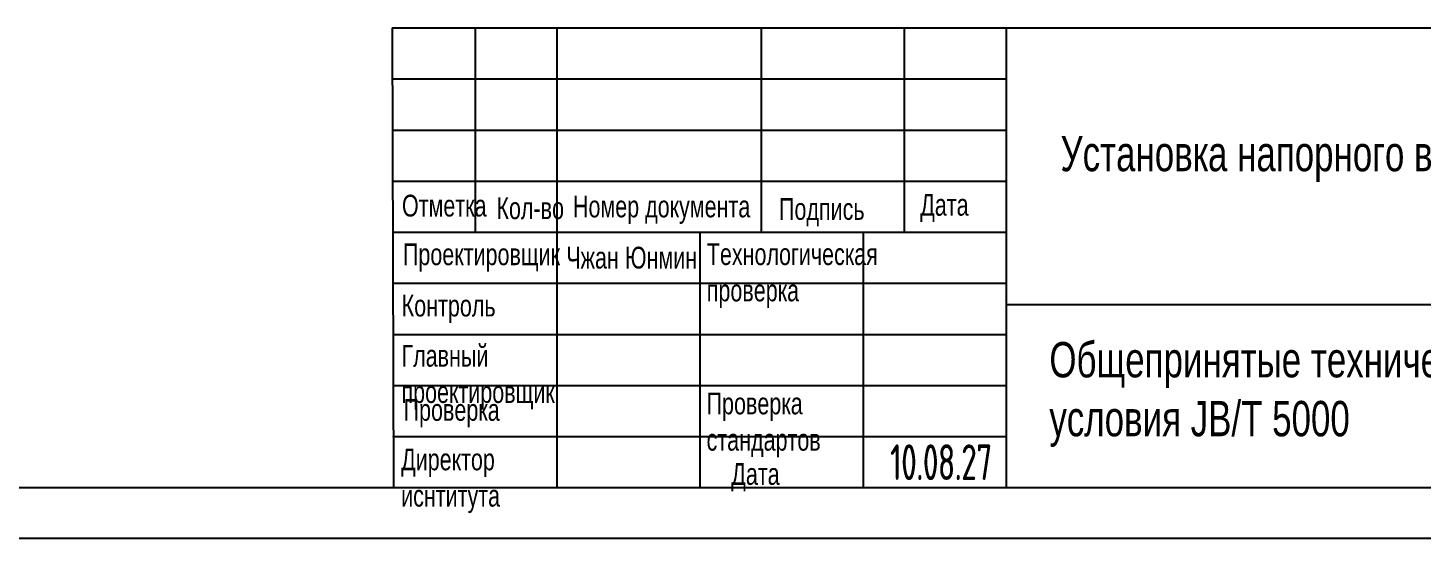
# Model space of a CAD drawing. Header units: millimetres. Extents: x 0 to 13784, y 0 to 6952.
# Drawn here: x 3934 to 6695, y 0 to 1010 of the extents above; entities that cross this region are included whole.
import ezdxf
from ezdxf.enums import TextEntityAlignment as Align

# ---------------------------------------------------------------- set-up
doc = ezdxf.new("R2010")
doc.units = ezdxf.units.MM
doc.header["$LTSCALE"] = 200
for name, color, linetype in [('01', 7, 'Continuous'), ('02', 1, 'Continuous'), ('11', 3, 'Continuous'), ('THICK', 7, 'Continuous')]:
    doc.layers.add(name, color=color, linetype=linetype)
doc.styles.get("Standard").update_dxf_attribs({"font": 'isocp', "width": 0.707, "bigfont": 'intecad.shx'})

# ---------------------------------------------------------------- blocks, each defined once
blk = doc.blocks.new('*U244')
at = {"layer": '01'}
blk.add_lwpolyline([(25, 5), (415, 5)], dxfattribs=at)
at = {"layer": '02'}
blk.add_lwpolyline([(0, 0), (420, 0)], dxfattribs=at)

msp = doc.modelspace()

# ---------------------------------------------------------------- linework, layer by layer
at = {"layer": 'THICK'}
for p, q in [((4655.54, 1010.43), (4658.3, 100)), ((4655.54, 1010.43), (8300, 1010.43)), ((4820.1, 1009.99), (4820.1, 1010.43)), ((4820.15, 605.79), (4820.15, 1010.43)), ((4982, 100), (4982, 1010.43)), ((5386.64, 605.79), (5386.64, 1010.43)), ((5669.88, 605.79), (5669.88, 1010.43)), ((5872.2, 100), (5872.2, 1010.43)), ((4658.3, 706.95), (5872.2, 706.95)), ((4658.3, 605.79), (5872.2, 605.79)), ((5265.25, 100), (5265.25, 605.79)), ((5588.95, 100), (5588.95, 605.79)), ((5872.2, 462.42), (6984.94, 462.42)), ((4658.3, 100), (8300, 100))]:
    msp.add_line(p, q, dxfattribs=at)
at = {"layer": 'THICK', "color": 3}
for p, q in [((4658.3, 909.27), (5872.2, 909.27)), ((4658.3, 808.11), (5872.2, 808.11)), ((4658.3, 504.63), (5872.2, 504.63)), ((4658.3, 403.48), (5872.2, 403.48)), ((4658.3, 302.32), (5872.2, 302.32)), ((4658.3, 201.16), (5872.2, 201.16))]:
    msp.add_line(p, q, dxfattribs=at)
for p in [(4658.3, 201.16), (4658.3, 100)]:
    msp.add_point(p, dxfattribs=at)

# ---------------------------------------------------------------- block references
at = {"layer": '01', "xscale": 20, "yscale": 20, "zscale": 20}
msp.add_blockref('*U244', (0, 0), dxfattribs=at)

# ---------------------------------------------------------------- texts
at = {"layer": '01', "attachment_point": 1}
for s, insert, char_height in [('{\\fArial|b0|i0|c204|p34;\\C3;Установка напорного вала}', (5978.96, 796.59), 70), ('{\\fArial|b0|i0|c204|p34;Отметка}', (4674.82, 680), 43.1391), ('{\\fArial|b0|i0|c204|p34;Кол-во}', (4861.9, 675.03), 43.1391), ('{\\fArial|b0|i0|c204|p34;Номер документа}', (5013.44, 678.35), 43.1391), ('{\\fArial|b0|i0|c204|p34;Подпись}', (5421.49, 673.38), 43.1391), ('{\\fArial|b0|i0|c204|p34;Дата}', (5701.28, 681.65), 43.1391), ('{\\fArial|b0|i0|c204|p34;Проектировщик}', (4676.72, 583.64), 43.1391), ('{\\fArial|b0|i0|c204|p34;Технологическая\\Pпроверка}', (5278.5, 583.96), 43.1391), ('{\\fArial|b0|i0|c204|p34;\\C3;Чжан Юнмин}', (5000.2, 577.01), 43.1391), ('{\\fArial|b0|i0|c204|p34;Контроль}', (4674.24, 482.02), 43.1391), ('{\\fArial|b0|i0|c204|p34;Общепринятые технические\\Pусловия \\fArial|b0|i0|c0|p34;JB/T 5000}', (5956.98, 388.35), 70), ('{\\fArial|b0|i0|c204|p34;Главный\\Pпроектировщик}', (4673.86, 382.73), 43.1391), ('{\\fArial|b0|i0|c204|p34;Проверка\\Pстандартов}', (5278.09, 288.26), 43.1391), ('{\\fArial|b0|i0|c204|p34;Проверка}', (4678.07, 275.44), 43.1391), ('{\\fArial|b0|i0|c204|p34;Директор\\Pиснтитута}', (4673.19, 177.43), 43.1391), ('{\\fArial|b0|i0|c204|p34;Дата}', (5327.1, 148.6), 43.1391)]:
    msp.add_mtext(s, dxfattribs=dict(at, insert=insert, char_height=char_height))
at = {"layer": '11', "width": 0.642055}
for height, p, p2 in [(70.489, (5641.57, 115.1), (5842.97, 115.1)), (70.46, (5642.63, 115.1), (5843.95, 115.1))]:
    msp.add_text('10.08.27', height=height, dxfattribs=at).set_placement(p, p2, align=Align.FIT)

doc.saveas('drawing.dxf')
